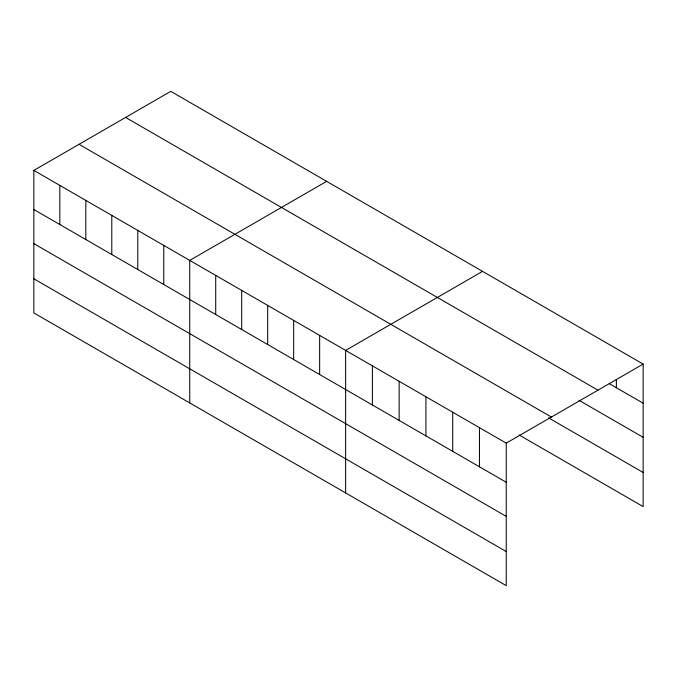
<?xml version="1.0" encoding="UTF-8"?>
<svg xmlns="http://www.w3.org/2000/svg" width="677" height="677" viewBox="0 0 677 677"><rect width="100%" height="100%" fill="white"/><g stroke="black" fill="none" stroke-linecap="round" stroke-linejoin="round"><path stroke-width="1.02" d="M506.235 516.373L506.235 443.13L33.85 170.401L33.85 312.918L506.235 585.647L506.235 516.373L33.85 243.644M519.124 434.989L643.15 506.599L643.15 364.082L170.765 91.353L33.85 170.401M326.652 181.36L189.738 260.4L189.738 402.917M482.54 271.359L345.625 350.407L345.625 492.915M506.235 443.13L643.15 364.082M609.241 383.631L643.15 403.204M125.584 117.443L597.969 390.172M578.903 400.234L643.15 437.325M79.031 144.319L551.416 417.049M548.565 417.87L643.15 472.478M33.85 209.523L506.235 482.252M33.85 278.797L506.235 551.527M616.383 379.298L616.383 387.752M479.468 427.678L479.468 466.8M452.701 412.225L452.701 451.347M425.926 396.764L425.926 435.886M399.159 381.312L399.159 420.434M372.392 365.859L372.392 404.981M319.646 335.403L319.646 374.525M293.666 320.407L293.666 359.529M267.677 305.403L267.677 344.525M241.697 290.399L241.697 329.521M215.718 275.404L215.718 314.526M163.758 245.404L163.758 284.526M137.778 230.4L137.778 269.522M111.79 215.404L111.79 254.527M85.81 200.4L85.81 239.523M59.83 185.405L59.83 224.527"/></g></svg>
